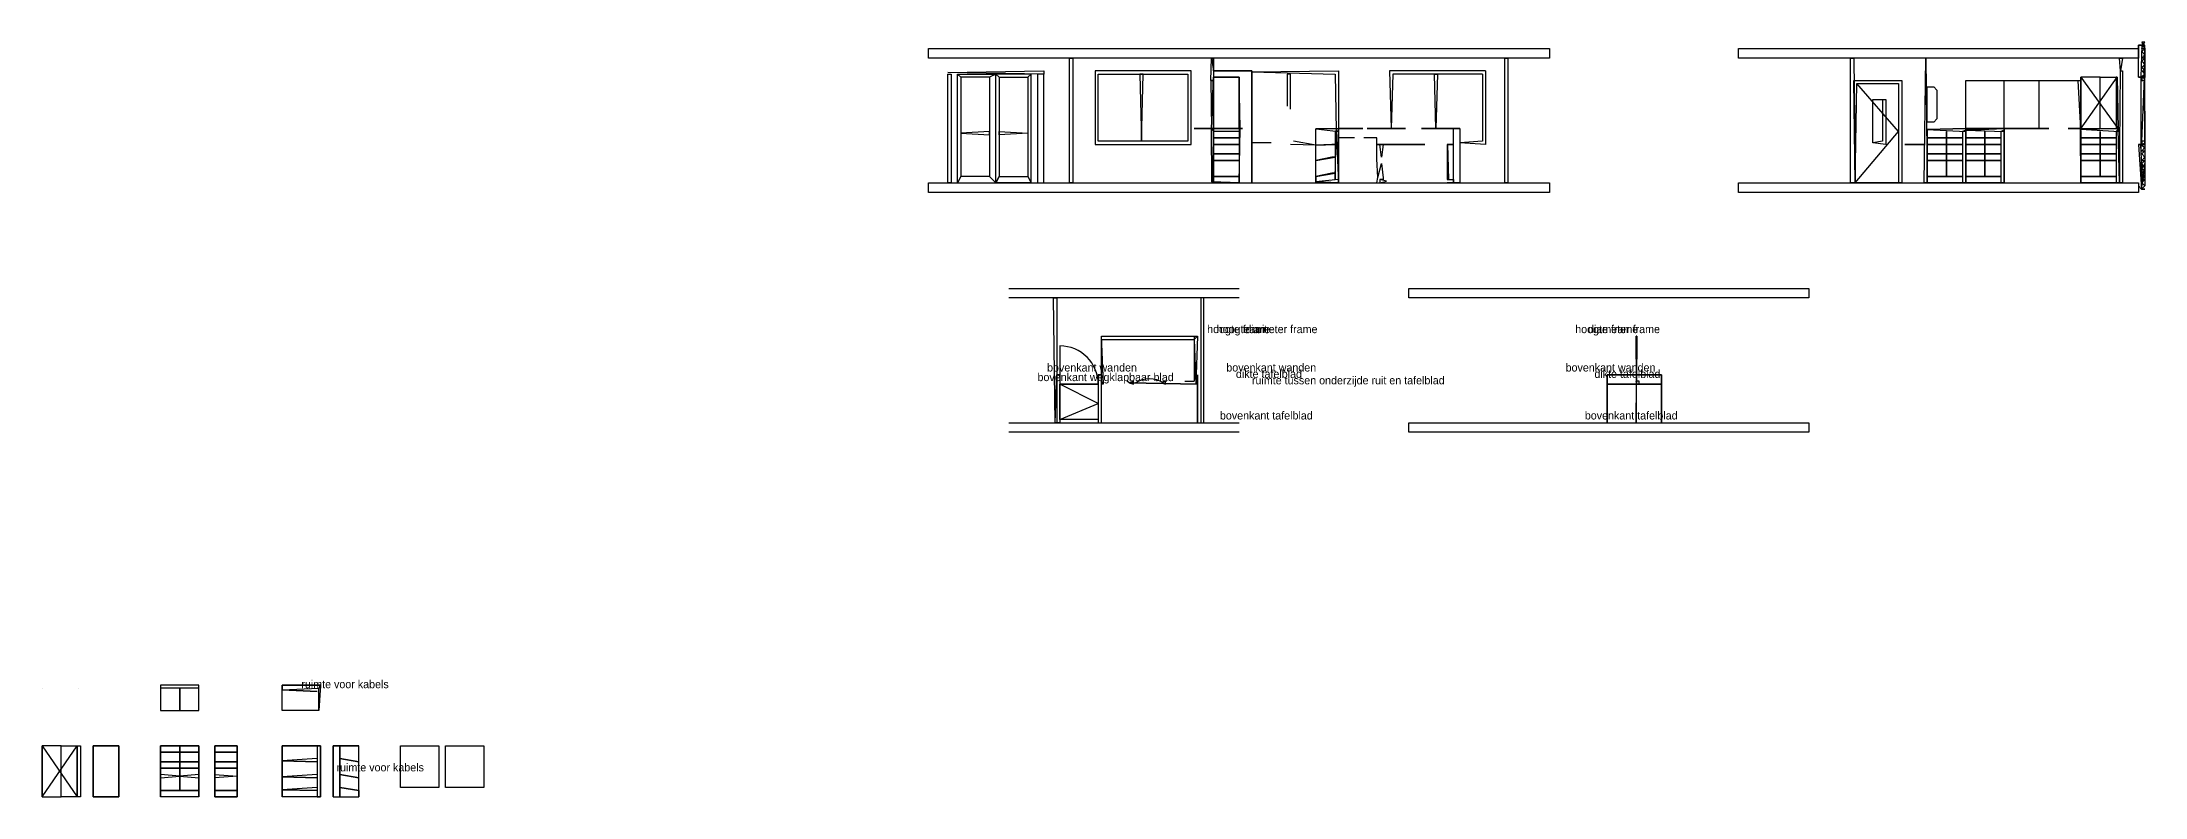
# Model space of a CAD drawing. Header units: metres. Extents: x -641 to 2745, y -1284 to 599.
# Drawn here: x 417 to 1074, y -1284 to -1048 of the extents above; entities that cross this region are included whole.
import ezdxf

# ---------------------------------------------------------------- set-up
doc = ezdxf.new("R2010")
doc.units = ezdxf.units.M

msp = doc.modelspace()

# ---------------------------------------------------------------- linework, layer by layer
for points in [[(694, -1050), (888, -1050), (888, -1053), (694, -1053)], [(947, -1050), (1072, -1050), (1072, -1053), (947, -1053)], [(1073.3, -1049), (1072, -1049), (1072, -1050), (1072, -1050), (1072, -1049), (1073.3, -1049)], [(1073.89, -1059.33), (1074, -1049), (1073, -1049), (1072.75, -1059)], [(1073.3, -1049), (1074, -1048), (1073, -1048), (1073.3, -1049)], [(1073.3, -1049), (1073, -1049), (1074, -1049), (1073.3, -1049)], [(1073.3, -1049), (1074, -1049), (1074, -1049), (1073.3, -1049)], [(700, -1057.5), (730, -1057), (730, -1058), (700, -1057.5)], [(738, -1053), (739, -1053), (739, -1092), (738, -1092)], [(782.33, -1053), (783, -1053), (783, -1060), (782.11, -1060)], [(782.33, -1053), (783, -1053), (783, -1060), (782.11, -1060)], [(783, -1057), (783, -1057), (783, -1053), (782.33, -1053)], [(783, -1057), (795, -1057), (795, -1057), (783, -1057)], [(795, -1057.33), (795, -1057), (795, -1092), (795, -1092)], [(874, -1053), (875, -1053), (875, -1092), (874, -1092)], [(983.5, -1092), (982, -1092), (982, -1053), (983, -1053)], [(1005.5, -1053), (1006, -1092), (1005, -1092), (1005.5, -1053)], [(1066.33, -1057), (1066, -1053), (1067, -1053), (1066.33, -1057)], [(1066.33, -1057), (1067, -1057), (1067, -1092), (1066, -1092)], [(701, -1092), (700, -1092), (700, -1058), (701, -1058)], [(704, -1090), (703, -1092), (703, -1058), (704, -1059)], [(703, -1058), (715, -1058), (713, -1059), (704, -1059)], [(713, -1090), (715, -1092), (715, -1058), (713, -1059)], [(726, -1058), (715, -1058), (716, -1059), (725, -1059)], [(716, -1090), (715, -1092), (715, -1058), (716, -1059)], [(725, -1090), (726, -1092), (726, -1058), (725, -1059)], [(728, -1092), (730, -1092), (730, -1058), (728, -1058)], [(760.5, -1079), (761, -1058), (760, -1058), (760.5, -1079)], [(782.11, -1060), (783, -1060), (783, -1060), (782.11, -1060)], [(782.4, -1075.1), (791, -1075), (791, -1059), (783, -1059)], [(783, -1059), (783, -1059), (783, -1075), (782.4, -1075.1)], [(791, -1059), (783, -1059), (783, -1059), (791, -1059)], [(791, -1059), (791, -1059), (791, -1075), (791.29, -1075)], [(983, -1060), (998, -1060), (998, -1092), (983.5, -1092)], [(984, -1061), (997, -1061), (997, -1092), (983.5, -1092)], [(1006, -1062), (1008, -1062), (1009, -1063), (1009, -1072), (1008, -1073), (1006, -1073)], [(1053.88, -1075.25), (1060, -1075), (1060, -1059), (1054, -1059)], [(1054, -1059), (1054, -1059), (1054, -1075), (1053.88, -1075.25)], [(1065.67, -1075.17), (1060, -1075), (1060, -1059), (1065.33, -1059)], [(1065.33, -1059), (1065, -1059), (1065, -1075), (1065.67, -1075.17)], [(1072.75, -1059), (1073, -1059), (1072, -1059), (1072.75, -1059)], [(1072.75, -1059), (1073, -1059), (1074, -1059), (1073.89, -1059.33)], [(1073.89, -1059.33), (1074, -1059), (1073, -1059), (1073, -1060), (1074, -1060), (1074, -1060), (1074, -1060), (1073.89, -1059.33)], [(989, -1066), (993, -1066), (993, -1080), (989, -1079.5)], [(989, -1066), (992, -1066), (992, -1079), (989, -1079.5)], [(704, -1076.5), (713, -1077), (713, -1076), (704, -1076.5)], [(725, -1076.5), (716, -1077), (716, -1076), (725, -1076.5)], [(777, -1075), (792, -1075), (792, -1075), (777, -1075)], [(782.4, -1075.1), (783, -1075), (783, -1092), (782.5, -1091.75)], [(782.4, -1075.1), (791, -1075), (791, -1092), (782.5, -1091.75)], [(782.4, -1075.1), (783, -1076), (783, -1091), (782.5, -1091.75)], [(782.5, -1091.75), (783, -1092), (783, -1076), (783, -1076)], [(791.29, -1075), (783, -1075), (783, -1092), (791, -1092)], [(791, -1076), (783, -1076), (783, -1075), (791.29, -1075)], [(791.29, -1075), (783, -1075), (783, -1075), (791.29, -1075)], [(815, -1075.14), (822, -1075), (822, -1092), (815, -1091.75)], [(815, -1075.14), (822, -1075), (822, -1075), (815, -1075.14)], [(815, -1075.14), (822, -1076), (822, -1075), (815, -1075.14)], [(821.33, -1075.67), (821, -1076), (821, -1091), (821, -1091)], [(822, -1092), (822, -1092), (822, -1076), (821.33, -1075.67)], [(858, -1075), (860, -1075), (860, -1092), (858, -1092)], [(858, -1075), (860, -1075), (860, -1075), (858, -1075)], [(1006, -1075.33), (1018, -1075), (1018, -1075), (1006, -1075.33)], [(1006, -1075.33), (1018, -1075), (1018, -1092), (1006, -1092)], [(1006, -1075.33), (1018, -1076), (1018, -1075), (1006, -1075.33)], [(1006, -1075.33), (1006, -1076), (1006, -1092), (1006, -1092)], [(1012, -1076), (1012, -1076), (1012, -1090), (1012, -1090)], [(1018, -1075.5), (1017, -1076), (1017, -1092), (1018, -1092)], [(1018, -1075.5), (1030, -1075), (1030, -1092), (1018, -1092)], [(1018, -1075.5), (1030, -1076), (1030, -1075), (1018, -1075.5)], [(1018, -1075.5), (1018, -1076), (1018, -1092), (1018, -1092)], [(1024, -1076), (1024, -1076), (1024, -1090), (1024, -1090)], [(1030, -1075.5), (1029, -1076), (1029, -1092), (1030, -1092)], [(1053.88, -1075.25), (1066, -1075), (1066, -1092), (1054, -1092)], [(1053.88, -1075.25), (1066, -1076), (1066, -1075), (1053.88, -1075.25)], [(1053.88, -1075.25), (1054, -1076), (1054, -1092), (1054, -1092)], [(1065.67, -1075.17), (1054, -1075), (1054, -1075), (1065.67, -1075.17)], [(1060, -1076), (1060, -1076), (1060, -1090), (1060, -1090)], [(1065.67, -1075.17), (1065, -1076), (1065, -1092), (1066, -1092)], [(791, -1078), (783, -1078), (783, -1078), (791, -1078)], [(791, -1080), (783, -1080), (783, -1080), (791, -1080)], [(791, -1083), (783, -1083), (783, -1083), (791, -1083)], [(815, -1080.25), (821, -1080), (820, -1080), (815, -1080.25)], [(815, -1085), (821, -1084), (820, -1084), (815, -1085)], [(837, -1080), (835, -1080), (835, -1080), (837, -1080)], [(856.2, -1080), (856, -1080), (856, -1091), (856.5, -1091)], [(856.2, -1080), (858, -1080), (858, -1080), (856.2, -1080)], [(999, -1080), (1005, -1080), (1005, -1080), (999, -1080)], [(1012, -1078), (1006, -1078), (1006, -1078), (1012, -1078)], [(1012, -1080), (1006, -1080), (1006, -1080), (1012, -1080)], [(1012, -1083), (1006, -1083), (1006, -1083), (1012, -1083)], [(1012, -1078), (1017, -1078), (1017, -1078), (1012, -1078)], [(1012, -1080), (1017, -1080), (1017, -1080), (1012, -1080)], [(1012, -1083), (1017, -1083), (1017, -1083), (1012, -1083)], [(1024, -1078), (1018, -1078), (1018, -1078), (1024, -1078)], [(1024, -1080), (1018, -1080), (1018, -1080), (1024, -1080)], [(1024, -1083), (1018, -1083), (1018, -1083), (1024, -1083)], [(1024, -1078), (1029, -1078), (1029, -1078), (1024, -1078)], [(1024, -1080), (1029, -1080), (1029, -1080), (1024, -1080)], [(1024, -1083), (1029, -1083), (1029, -1083), (1024, -1083)], [(1060, -1078), (1054, -1078), (1054, -1078), (1060, -1078)], [(1060, -1080), (1054, -1080), (1054, -1080), (1060, -1080)], [(1060, -1083), (1054, -1083), (1054, -1083), (1060, -1083)], [(1060, -1078), (1065, -1078), (1065, -1078), (1060, -1078)], [(1060, -1080), (1065, -1080), (1065, -1080), (1060, -1080)], [(1060, -1083), (1065, -1083), (1065, -1083), (1060, -1083)], [(1072.75, -1080), (1073, -1080), (1072, -1080), (1072.75, -1080)], [(1072.75, -1080), (1073, -1080), (1074, -1080), (1074, -1079.73)], [(1074, -1079.73), (1074, -1087), (1073, -1087), (1072.75, -1080)], [(1074, -1079.73), (1074, -1079), (1073, -1079), (1073, -1080), (1074, -1080), (1074, -1080), (1074, -1080), (1074, -1079.73)], [(703, -1092), (715, -1092), (713, -1090), (704, -1090)], [(726, -1092), (715, -1092), (716, -1090), (725, -1090)], [(791, -1085), (783, -1085), (783, -1085), (791, -1085)], [(791, -1090), (783, -1090), (783, -1090), (791, -1090)], [(791, -1092), (791, -1092), (791, -1090), (791, -1090)], [(815, -1090), (821, -1089), (820, -1089), (815, -1090)], [(815, -1091.75), (815, -1092), (815, -1090), (815, -1090)], [(1012, -1085), (1006, -1085), (1006, -1085), (1012, -1085)], [(1006, -1090), (1017, -1090), (1017, -1092), (1006, -1092)], [(1006, -1090), (1017, -1090), (1017, -1090), (1006, -1090)], [(1012, -1085), (1017, -1085), (1017, -1085), (1012, -1085)], [(1024, -1085), (1018, -1085), (1018, -1085), (1024, -1085)], [(1018, -1090), (1029, -1090), (1029, -1092), (1018, -1092)], [(1018, -1090), (1029, -1090), (1029, -1090), (1018, -1090)], [(1024, -1085), (1029, -1085), (1029, -1085), (1024, -1085)], [(1060, -1085), (1054, -1085), (1054, -1085), (1060, -1085)], [(1054, -1090), (1065, -1090), (1065, -1092), (1054, -1092)], [(1054, -1090), (1065, -1090), (1065, -1090), (1054, -1090)], [(1060, -1085), (1065, -1085), (1065, -1085), (1060, -1085)], [(1072.9, -1094), (1074, -1087), (1073, -1087), (1072.9, -1094)], [(1073.33, -1087), (1074, -1087), (1074, -1087), (1073.33, -1087)], [(694, -1092), (888, -1092), (888, -1095), (694, -1095)], [(815, -1091.75), (822, -1092), (822, -1091), (815, -1091.75)], [(837, -1091.5), (835, -1091), (835, -1092), (837, -1091.5)], [(947, -1092), (1072, -1092), (1072, -1095), (947, -1095)], [(1072.9, -1094), (1072, -1093), (1072, -1093), (1072.9, -1094)], [(1072.9, -1094), (1074, -1094), (1074, -1094), (1072.9, -1094)], [(733, -1128), (734, -1128), (734, -1167), (733.5, -1167)], [(780, -1128), (779, -1128), (779, -1167), (780, -1167)], [(844, -1125), (969, -1125), (969, -1128), (844, -1128)], [(915.25, -1140), (915, -1140), (915, -1140), (915.25, -1140)], [(915.14, -1154.43), (915, -1140), (915, -1140), (915.14, -1154.43)], [(734, -1152), (735, -1152), (735, -1167), (733.5, -1167)], [(734, -1152), (735, -1152), (735, -1152), (734, -1152)], [(735, -1155), (747, -1155), (747, -1155), (735, -1155)], [(735, -1155), (747, -1155), (747, -1166), (735, -1166)], [(747, -1167), (748, -1167), (748, -1152), (747, -1152)], [(747, -1152), (748, -1152), (748, -1152), (747, -1152)], [(756.67, -1154.5), (758, -1155), (758, -1154), (756.67, -1154.5)], [(767, -1154.33), (768, -1155), (768, -1154), (767, -1154.33)], [(778, -1152), (778, -1152), (778, -1167), (778, -1167)], [(778, -1152), (778, -1152), (778, -1152), (778, -1152)], [(906, -1152), (906, -1152), (906, -1167), (906, -1167)], [(906, -1155), (923, -1155), (923, -1155), (906, -1155)], [(915.14, -1154.43), (915, -1154), (915, -1155), (916, -1155), (916, -1154), (915, -1154), (915, -1154), (915.14, -1154.43)], [(915.14, -1154.43), (915, -1155), (915, -1167), (915, -1167)], [(923, -1152), (923, -1152), (923, -1167), (923, -1167)], [(844, -1167), (969, -1167), (969, -1170), (844, -1170)], [(454, -1249), (454, -1257), (466, -1257), (466, -1249)], [(460, -1250), (460, -1257), (460, -1257), (460, -1250)], [(492, -1257), (492, -1249), (504, -1249), (503.5, -1257)], [(503.5, -1250), (504, -1249), (492, -1249), (492, -1250.5)], [(417, -1284), (423, -1284), (423, -1268), (417, -1268)], [(417, -1268), (417, -1268), (417, -1284), (417, -1284)], [(428, -1284), (423, -1284), (423, -1268), (428, -1268)], [(428, -1268), (429, -1268), (429, -1284), (428, -1284)], [(433, -1284), (441, -1284), (441, -1268), (433, -1268)], [(433, -1268), (433, -1268), (433, -1284), (433, -1284)], [(441, -1268), (433, -1268), (433, -1268), (441, -1268)], [(441, -1268), (441, -1268), (441, -1284), (441, -1284)], [(454, -1268), (466, -1268), (466, -1284), (454, -1284)], [(454, -1268), (454, -1268), (454, -1284), (454, -1284)], [(454, -1268), (466, -1268), (466, -1268), (454, -1268)], [(454, -1268), (466, -1268), (466, -1284), (454, -1284)], [(460, -1268), (460, -1268), (460, -1282), (460, -1282)], [(466, -1268), (466, -1268), (466, -1284), (466, -1284)], [(471, -1268), (478, -1268), (478, -1284), (471, -1284)], [(478, -1268), (471, -1268), (471, -1284), (478, -1284)], [(478, -1268), (471, -1268), (471, -1268), (478, -1268)], [(471, -1284), (471, -1284), (471, -1268), (471, -1268)], [(492, -1268), (504, -1268), (504, -1284), (492, -1284)], [(492, -1268), (504, -1268), (504, -1284), (492, -1284)], [(492, -1268), (492, -1268), (492, -1284), (492, -1284)], [(492, -1268), (504, -1268), (504, -1268), (492, -1268)], [(504, -1268), (503, -1268), (503, -1284), (504, -1284)], [(516, -1268), (508, -1268), (508, -1284), (516, -1284)], [(516, -1268), (508, -1268), (508, -1268), (516, -1268)], [(508, -1284), (508, -1284), (508, -1268), (508, -1268)], [(510, -1268), (510, -1268), (510, -1284), (510, -1284)], [(529, -1268), (541, -1268), (541, -1281), (529, -1281)], [(543, -1268), (555, -1268), (555, -1281), (543, -1281)], [(460, -1270), (454, -1270), (454, -1270), (460, -1270)], [(460, -1273), (454, -1273), (454, -1273), (460, -1273)], [(460, -1270), (466, -1270), (466, -1270), (460, -1270)], [(460, -1273), (466, -1273), (466, -1273), (460, -1273)], [(478, -1270), (471, -1270), (471, -1270), (478, -1270)], [(478, -1273), (471, -1273), (471, -1273), (478, -1273)], [(492, -1272.67), (503, -1273), (503, -1273), (492, -1272.67)], [(516, -1273), (510, -1272), (510, -1272), (516, -1273)], [(460, -1275), (454, -1275), (454, -1275), (460, -1275)], [(460, -1277.5), (454, -1277), (454, -1278), (460, -1277.5)], [(460, -1275), (466, -1275), (466, -1275), (460, -1275)], [(460, -1277.5), (466, -1278), (466, -1277), (460, -1277.5)], [(478, -1275), (471, -1275), (471, -1275), (478, -1275)], [(478, -1277.5), (471, -1278), (471, -1277), (478, -1277.5)], [(492, -1277.67), (503, -1278), (503, -1278), (492, -1277.67)], [(516, -1278), (510, -1277), (510, -1277), (516, -1278)], [(516, -1282), (510, -1281), (510, -1281), (516, -1282)], [(441, -1284), (433, -1284), (433, -1284), (441, -1284)], [(454, -1282), (466, -1282), (466, -1284), (454, -1284)], [(454, -1282), (466, -1282), (466, -1282), (454, -1282)], [(478, -1282), (471, -1282), (471, -1282), (478, -1282)], [(478, -1284), (478, -1284), (478, -1282), (478, -1282)], [(492, -1281.75), (503, -1282), (503, -1284), (492, -1284)], [(492, -1281.75), (503, -1282), (503, -1282), (492, -1281.75)], [(516, -1284), (516, -1284), (516, -1282), (516, -1282)]]:
    msp.add_lwpolyline(points, close=True)
for points in [[(1072.75, -1059), (1072, -1059), (1072, -1049), (1073, -1049), (1072.75, -1059)], [(1072.75, -1059), (1074, -1058), (1073, -1057), (1074, -1057), (1073, -1056), (1074, -1055), (1073, -1054), (1074, -1053), (1073, -1053), (1074, -1052), (1073, -1051), (1074, -1050), (1073, -1050), (1073.3, -1049)], [(1073.3, -1049), (1074, -1050), (1074, -1051.5)], [(1074, -1051.5), (1074, -1051), (1074, -1051.5)], [(746, -1057), (746, -1080), (776, -1080), (776, -1057), (746, -1057)], [(795, -1057.33), (822, -1057), (822, -1075)], [(795, -1057.33), (821, -1058), (821.33, -1075.67)], [(868, -1057), (838, -1057), (838.5, -1075)], [(868, -1057), (868, -1080), (860, -1079.5)], [(1074, -1057.6), (1073.89, -1059.33)], [(1074, -1057.6), (1074, -1059), (1074, -1059), (1073.89, -1059.33)], [(1074, -1051.5), (1074, -1053), (1074, -1054.5)], [(1074, -1054.5), (1074, -1054), (1074, -1054.5)], [(1074, -1054.5), (1074, -1056), (1074, -1057.6)], [(1074, -1057.6), (1074, -1057), (1074, -1057.6)], [(747, -1058), (775, -1058), (775, -1079), (747, -1079), (747, -1058)], [(782.11, -1060), (782.4, -1075.1)], [(782.11, -1060), (782.4, -1075.1)], [(782.11, -1060), (782.4, -1075.1)], [(782.11, -1060), (782.4, -1075.1)], [(782.11, -1060), (782.4, -1075.1)], [(807, -1069), (807, -1058), (806, -1058), (806, -1068)], [(867, -1058), (839, -1058), (838.5, -1075)], [(852.5, -1075), (852, -1058), (853, -1058), (852.5, -1075)], [(867, -1058), (867, -1079), (860, -1079.5)], [(983.5, -1092), (997, -1076), (984, -1061)], [(1044, -1075), (1018, -1075), (1018, -1060), (1054, -1060), (1054, -1075), (1050, -1075)], [(1018, -1075.5), (1018, -1060), (1053, -1060), (1053.88, -1075.25)], [(1030, -1075.5), (1030, -1060)], [(1041, -1075), (1041, -1060)], [(1053.88, -1075.25), (1065.33, -1059)], [(1054, -1059), (1065.67, -1075.17)], [(1072.75, -1059), (1072.75, -1080)], [(1073, -1079), (1073.89, -1059.33)], [(1074, -1079.73), (1073.89, -1059.33)], [(1073.89, -1059.33), (1074, -1079.73)], [(777, -1075), (791.29, -1075)], [(777, -1075), (791.29, -1075)], [(815, -1075.14), (829.6, -1075)], [(815, -1075.14), (829.6, -1075)], [(829.6, -1075), (822, -1075), (822, -1075), (829.6, -1075)], [(829.6, -1075), (829.6, -1075)], [(829.6, -1075), (829.6, -1075)], [(829.6, -1075), (829.6, -1075)], [(831, -1075), (843, -1075)], [(831, -1075), (843, -1075)], [(831, -1075), (843, -1075)], [(843, -1075), (831, -1075)], [(848, -1075), (858, -1075), (858, -1075), (848, -1075)], [(848, -1075), (860, -1075)], [(848, -1075), (860, -1075)], [(1044, -1075), (1018, -1075), (1018, -1075), (1044, -1075)], [(1050, -1075), (1054, -1075), (1054, -1075), (1050, -1075)], [(801, -1079.5), (795, -1079.5)], [(801, -1079.5), (795, -1079.5)], [(815, -1080.25), (807, -1080)], [(815, -1080.25), (808, -1079)], [(827, -1078), (822, -1078), (822, -1092), (834, -1092), (834.33, -1090.33)], [(834, -1084.5), (834, -1078), (830, -1078)], [(840.67, -1080), (834, -1080), (834, -1080), (840.67, -1080)], [(835.5, -1084), (835, -1080), (836, -1080), (835.5, -1084)], [(840.67, -1080), (849, -1080)], [(840.67, -1080), (840.67, -1080)], [(849, -1080), (840.67, -1080)], [(856.2, -1080), (858, -1080), (858, -1080), (856.2, -1080)], [(1072.75, -1080), (1072, -1080), (1072.9, -1094)], [(1072.75, -1080), (1072.9, -1094)], [(1072.75, -1080), (1074, -1081), (1073, -1082), (1074, -1082), (1073, -1083), (1074, -1084), (1073, -1085), (1074, -1085), (1073, -1086), (1073.33, -1087)], [(1074, -1079.73), (1074, -1079.73)], [(1074, -1079.73), (1074, -1080), (1074, -1080), (1074, -1079.73)], [(1074, -1079.73), (1074, -1081), (1074, -1082)], [(1074, -1082), (1074, -1083), (1074, -1084.5)], [(1074, -1084.5), (1074, -1084), (1074, -1084.5)], [(834.33, -1090.33), (834, -1084.5)], [(834.33, -1090.33), (835.5, -1086)], [(836, -1090.5), (836, -1091), (835, -1091), (835, -1091)], [(835.5, -1086), (836, -1090.5)], [(1072.9, -1094), (1074, -1093), (1073, -1092), (1074, -1091), (1073, -1091), (1074, -1090), (1073, -1089), (1074, -1088), (1073, -1088), (1073.33, -1087)], [(1074, -1084.5), (1074, -1086), (1073.33, -1087)], [(1073.33, -1087), (1074, -1087), (1074, -1088)], [(1074, -1088), (1074, -1089), (1074, -1090.5)], [(1074, -1090.5), (1074, -1090), (1074, -1090.5)], [(1074, -1090.5), (1074, -1092), (1074, -1093)], [(856.5, -1091), (858, -1091), (858, -1092), (856, -1092)], [(1074, -1093), (1074, -1093), (1072.9, -1094)], [(719, -1125), (791, -1125)], [(791, -1128), (719, -1128)], [(735, -1143), (735, -1155)], [(748.6, -1154.8), (748, -1140), (778, -1140), (777.5, -1155)], [(748, -1154), (748, -1154), (748, -1140), (777, -1140), (777, -1154), (777, -1154)], [(748, -1140.5), (748, -1140.5)], [(748.6, -1154.8), (748, -1141), (777, -1141), (777.5, -1155)], [(777, -1141), (778, -1140)], [(915.25, -1140), (915.14, -1154.43)], [(915.25, -1140), (915.14, -1154.43)], [(735, -1166), (747, -1161), (735, -1155)], [(748.6, -1154.8), (748, -1154)], [(748.6, -1154.8), (748, -1155), (748, -1155), (748.6, -1154.8)], [(756.67, -1154.5), (756, -1154)], [(756.67, -1154.5), (758, -1154)], [(756.67, -1154.5), (778, -1155), (778, -1155), (756.67, -1154.5)], [(767, -1154.33), (768.33, -1154)], [(768.33, -1154), (768.33, -1154)], [(774, -1154), (777, -1154)], [(906, -1167), (906, -1152), (912, -1152)], [(912, -1152), (906, -1152), (906, -1152), (912, -1152)], [(915.5, -1152), (912, -1152)], [(912, -1152), (915.5, -1152)], [(912, -1152), (915.5, -1152)], [(915.5, -1152), (923, -1152), (923, -1167)], [(915.5, -1152), (923, -1152), (923, -1152), (915.5, -1152)], [(719, -1167), (791, -1167)], [(791, -1170), (719, -1170)], [(417, -1250), (417, -1250)], [(428.5, -1250), (428.5, -1250)], [(466, -1257), (466, -1250), (454, -1250), (454, -1257)], [(492, -1250.5), (503, -1251)], [(503, -1251), (492, -1250.5)], [(492, -1257), (492, -1250.5)], [(503.5, -1257), (503.5, -1250)], [(417, -1284), (428, -1268)], [(417, -1268), (428, -1284)], [(503, -1272), (492, -1272.67)], [(503, -1277), (492, -1277.67)], [(503, -1281), (492, -1281.75)]]:
    msp.add_lwpolyline(points)
for centre, radius, start, end in [((735, -1155), 12, 0, 90), ((763, -1162), 8.67, 59.48976, 120.51024)]:
    msp.add_arc(centre, radius, start, end)

# ---------------------------------------------------------------- texts
for s, p in [('hoogte frame', (781, -1139)), ('hoogte ruit', (784, -1139)), ('diameter frame', (793, -1139)), ('hoogte frame', (896, -1139)), ('diameter frame', (900, -1139)), ('bovenkant wanden', (731, -1151)), ('bovenkant wanden', (787, -1151)), ('bovenkant wanden', (893, -1151)), ('bovenkant wegklapbaar blad', (728, -1154)), ('dikte tafelblad', (790, -1153)), ('ruimte tussen onderzijde ruit en tafelblad', (795, -1155)), ('dikte tafelblad', (902, -1153)), ('bovenkant tafelblad', (785, -1166)), ('bovenkant tafelblad', (899, -1166)), ('ruimte voor kabels', (498, -1250)), ('ruimte voor kabels', (509, -1276))]:
    msp.add_text(s, height=2.5).set_placement(p)

doc.saveas('drawing.dxf')
